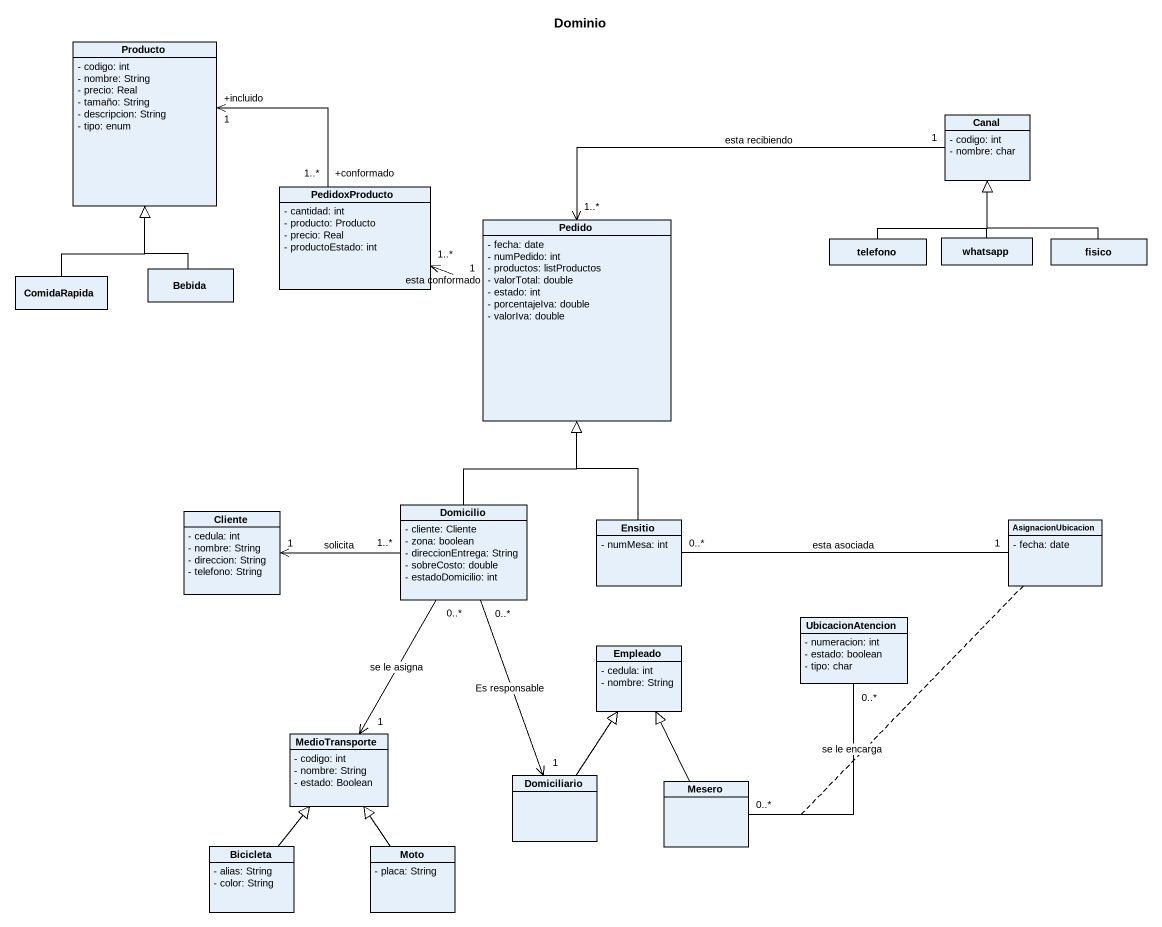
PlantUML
@startuml
title Dominio
hide circle
hide empty members
skinparam classAttributeIconSize 0
class Producto {
  - codigo: int
  - nombre: String
  - precio: Real
  - tamaño: String
  - descripcion: String
  - tipo: enum
}
class Canal {
  - codigo: int
  - nombre: char
}
class PedidoxProducto {
  - cantidad: int
  - producto: Producto
  - precio: Real
  - productoEstado: int
}
class Pedido {
  - fecha: date
  - numPedido: int
  - productos: listProductos
  - valorTotal: double
  - estado: int
  - porcentajeIva: double
  - valorIva: double
}
class telefono
class whatsapp
class fisico
class ComidaRapida
class Bebida
class Domicilio {
  - cliente: Cliente
  - zona: boolean
  - direccionEntrega: String
  - sobreCosto: double
  - estadoDomicilio: int
}
class Cliente {
  - cedula: int
  - nombre: String
  - direccion: String
  - telefono: String
}
class Ensitio {
  - numMesa: int
}
class AsignacionUbicacion {
  - fecha: date
}
class UbicacionAtencion {
  - numeracion: int
  - estado: boolean
  - tipo: char
}
class Empleado {
  - cedula: int
  - nombre: String
}
class MedioTransporte {
  - codigo: int
  - nombre: String
  - estado: Boolean
}
class Domiciliario
class Mesero
class Bicicleta {
  - alias: String
  - color: String
}
class Moto {
  - placa: String
}
Producto "+incluido\n1" <-right- "+conformado\n1..*" PedidoxProducto
Canal "1" -left-> "1..*" Pedido : esta recibiendo
PedidoxProducto "1..*" <-right- "1" Pedido : esta conformado
telefono -up-|> Canal
whatsapp -up-|> Canal
fisico -up-|> Canal
ComidaRapida -up-|> Producto
Bebida -up-|> Producto
Domicilio -up-|> Pedido
Cliente "1" <-right- "1..*" Domicilio : solicita
Ensitio -up-|> Pedido
AsignacionUbicacion "1" -left- "0..*" Ensitio : esta asociada
MedioTransporte "1" <-up- "0..*" Domicilio : se le asigna
Domiciliario "1" <-up- "0..*" Domicilio : Es responsable
Domiciliario -up-|> Empleado
Mesero "0..*" -up- "0..*" UbicacionAtencion : se le encarga
(Mesero, UbicacionAtencion) .. AsignacionUbicacion
Mesero -up-|> Empleado
Bicicleta -up-|> MedioTransporte
Moto -up-|> MedioTransporte
@enduml
